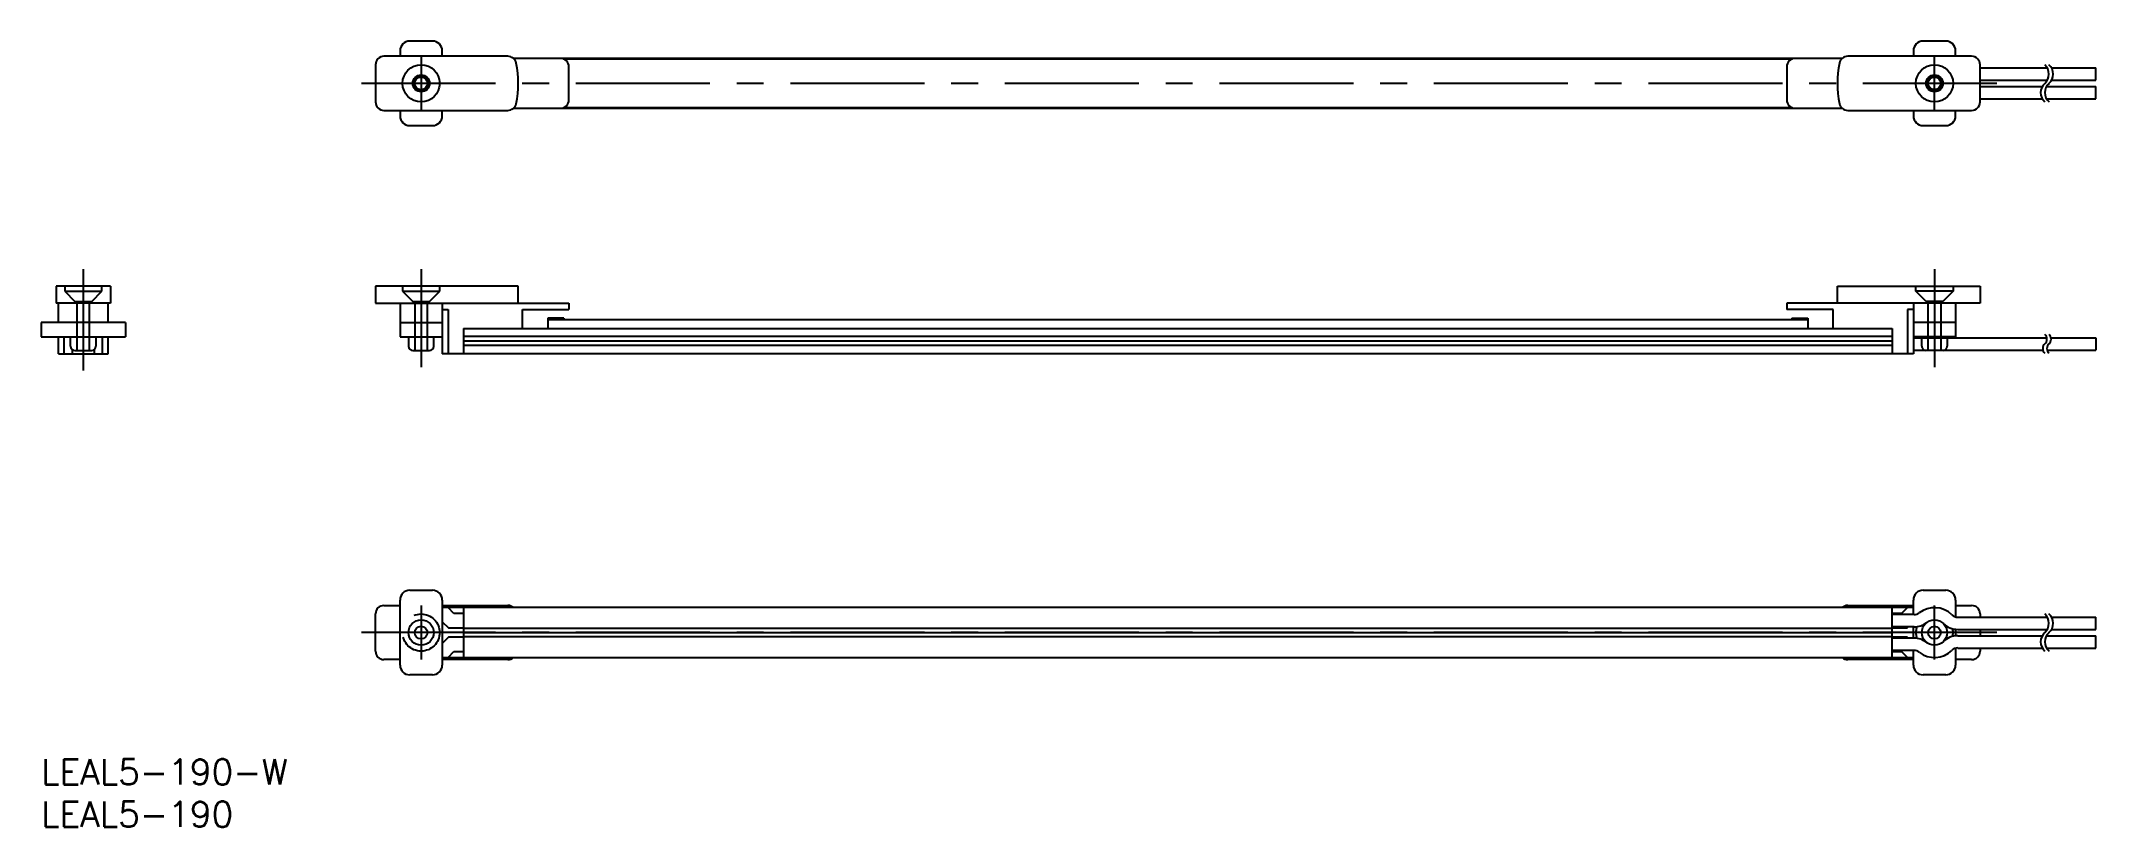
# Model space of a CAD drawing. Extents: x 0 to 243, y -8 to 85.
import ezdxf

# ---------------------------------------------------------------- set-up
doc = ezdxf.new("R2010")
doc.units = 0
doc.header["$LTSCALE"] = 0.5
doc.linetypes.add('CENTER', pattern=[50.8, 31.75, -6.35, 6.35, -6.35])
doc.linetypes.add('DASHED', pattern=[19.05, 12.7, -6.35])
for name, color, linetype in [('MSM_CENTER', 1, 'CENTER'), ('MSM_CONTINUOUS', 7, 'CONTINUOUS'), ('MSM_DASHED', 4, 'DASHED'), ('MSM_NARROW', 5, 'CONTINUOUS'), ('MSM_PART_NUMBER', 7, 'CONTINUOUS')]:
    doc.layers.add(name, color=color, linetype=linetype)
doc.styles.get("Standard").update_dxf_attribs({"font": 'txt.shx', "height": 3, "bigfont": 'bigfont.shx'})

# ---------------------------------------------------------------- blocks, each defined once
blk = doc.blocks.new('*U7')
at = {"layer": 'MSM_PART_NUMBER'}
blk.add_text('LEAL5-190-W', height=3, dxfattribs=at).set_placement((0, -3))
blk = doc.blocks.new('*U8')
at = {"layer": 'MSM_PART_NUMBER'}
blk.add_text('LEAL5-190', height=3, dxfattribs=at).set_placement((0, -8))

msp = doc.modelspace()

# ---------------------------------------------------------------- linework, layer by layer
at = {"layer": 'MSM_CENTER'}
for p, q in [((45, 83.2), (45, 76.8)), ((224.2, 76.8), (224.2, 83.2)), ((231.6, 80), (37.6, 80)), ((5, 58), (5, 46)), ((45, 58), (45, 46.4)), ((224.2, 58), (224.2, 46.4)), ((45, 18.2), (45, 11.8)), ((224.2, 11.8), (224.2, 18.2)), ((231.6, 15), (37.6, 15))]:
    msp.add_line(p, q, dxfattribs=at)
at = {"layer": 'MSM_CONTINUOUS'}
for p, q in [((55.27, 83.2), (40.6, 83.2)), ((42.5, 83.85), (42.5, 83.2)), ((46.35, 85), (43.65, 85)), ((47.5, 83.2), (47.5, 83.85)), ((213.27, 82.95), (55.93, 82.95)), ((61.81, 82.9), (207.39, 82.9)), ((228.6, 83.2), (213.93, 83.2)), ((221.7, 83.85), (221.7, 83.2)), ((225.55, 85), (222.85, 85)), ((226.7, 83.2), (226.7, 83.85)), ((39.6, 82.2), (39.6, 77.8)), ((62.5, 78.05), (62.5, 81.95)), ((206.7, 81.95), (206.7, 78.05)), ((229.6, 77.8), (229.6, 82.2)), ((229.6, 81.83), (237.56, 81.83)), ((229.6, 80.38), (237.56, 80.38)), ((238.06, 81.83), (243.31, 81.83)), ((238.06, 80.38), (243.31, 80.38)), ((243.31, 80.38), (243.31, 81.83)), ((229.6, 79.63), (236.96, 79.63)), ((229.6, 78.18), (236.96, 78.18)), ((237.46, 79.63), (243.31, 79.63)), ((237.46, 78.18), (243.31, 78.18)), ((243.31, 78.18), (243.31, 79.63)), ((40.6, 76.8), (55.27, 76.8)), ((42.5, 76.8), (42.5, 76.15)), ((47.5, 76.15), (47.5, 76.8)), ((55.93, 77.05), (208.5, 77.05)), ((207.39, 77.1), (61.81, 77.1)), ((207.7, 77.05), (213.27, 77.05)), ((213.93, 76.8), (228.6, 76.8)), ((221.7, 76.8), (221.7, 76.15)), ((226.7, 76.15), (226.7, 76.8)), ((43.65, 75), (46.35, 75)), ((222.85, 75), (225.55, 75)), ((8.2, 56), (1.8, 56)), ((1.8, 56), (1.8, 54)), ((8.2, 56), (8.2, 54)), ((56.5, 56), (39.6, 56)), ((39.6, 56), (39.6, 54)), ((56.5, 54), (56.5, 56)), ((212.7, 56), (229.6, 56)), ((212.7, 54), (212.7, 56)), ((229.6, 56), (229.6, 54)), ((8.2, 54), (1.8, 54)), ((2.05, 51.7), (2.05, 54)), ((7.95, 51.7), (7.95, 54)), ((39.6, 54), (62.5, 54)), ((42.5, 54), (42.5, 50)), ((47.5, 54), (47.5, 48)), ((62.5, 54), (62.5, 53.25)), ((229.6, 54), (206.7, 54)), ((206.7, 54), (206.7, 53.25)), ((221.7, 54), (221.7, 48)), ((226.7, 54), (226.7, 50)), ((10, 51.7), (0, 51.7)), ((0, 51.7), (0, 50)), ((10, 51.7), (10, 50)), ((42.5, 51.7), (47.5, 51.7)), ((47.5, 53.25), (48.19, 53.25)), ((48.19, 53.25), (48.19, 48)), ((57, 51), (57, 53.25)), ((57, 53.25), (62.5, 53.25)), ((60, 52.2), (60, 51)), ((61.9, 52.2), (60, 52.2)), ((209.2, 52), (60, 52)), ((61.9, 52.2), (61.9, 52)), ((212.2, 53.25), (206.7, 53.25)), ((207.3, 52.2), (209.2, 52.2)), ((207.3, 52.2), (207.3, 52)), ((209.2, 52.2), (209.2, 51)), ((212.2, 51), (212.2, 53.25)), ((221.01, 53.25), (221.01, 48)), ((221.7, 53.25), (221.01, 53.25)), ((226.7, 51.7), (221.7, 51.7)), ((0, 50), (10, 50)), ((2.05, 48), (2.05, 50)), ((2.75, 48), (2.75, 50)), ((3.5, 48.9), (3.5, 50)), ((6.5, 50), (6.5, 48.9)), ((7.25, 50), (7.25, 48)), ((7.95, 48), (7.95, 50)), ((42.5, 50), (47.5, 50)), ((43.5, 50), (43.5, 48.9)), ((46.5, 48.9), (46.5, 50)), ((50, 51), (219.2, 51)), ((50, 51), (50, 48)), ((219.2, 50.02), (50, 50.02)), ((219.2, 49.5), (50, 49.5)), ((219.2, 48.98), (50, 48.98)), ((219.2, 51), (219.2, 48)), ((226.7, 50), (221.7, 50)), ((221.7, 49.89), (237.49, 49.89)), ((222.7, 49.89), (222.7, 50)), ((225.7, 50), (225.7, 49.89)), ((237.99, 49.89), (243.31, 49.89)), ((243.31, 49.89), (243.31, 48.44)), ((2.05, 48), (7.95, 48)), ((3.72, 48), (3.72, 48.48)), ((4, 48.4), (6, 48.4)), ((6.28, 48.48), (6.28, 48)), ((44, 48.4), (46, 48.4)), ((221.7, 48), (47.5, 48)), ((221.7, 48.44), (237.04, 48.44)), ((225.2, 48.4), (223.2, 48.4)), ((237.54, 48.44), (243.31, 48.44)), ((43.65, 20), (46.35, 20)), ((222.85, 20), (225.55, 20)), ((39.6, 12.8), (39.6, 17.2)), ((40.6, 18.2), (42.5, 18.2)), ((42.5, 11.15), (42.5, 18.85)), ((47.5, 18.85), (47.5, 11.15)), ((47.5, 18.2), (55.27, 18.2)), ((221.7, 17.95), (47.5, 17.95)), ((48.89, 17.25), (48.19, 17.95)), ((50, 17.25), (48.89, 17.25)), ((50, 17.95), (50, 12.05)), ((213.93, 18.2), (221.7, 18.2)), ((219.2, 12.05), (219.2, 17.95)), ((220.31, 17.25), (219.2, 17.25)), ((221.78, 17.12), (219.2, 17.12)), ((221.01, 17.95), (220.31, 17.25)), ((221.7, 17.12), (221.7, 18.85)), ((226.7, 18.85), (226.7, 16.86)), ((226.7, 18.2), (228.6, 18.2)), ((229.6, 17.2), (229.6, 16.82)), ((47.5, 16.28), (48.23, 15.55)), ((48.23, 15.55), (50, 15.55)), ((50, 15.52), (219.2, 15.52)), ((50, 15), (219.2, 15)), ((221.78, 15.67), (219.2, 15.67)), ((219.2, 15.55), (220.97, 15.55)), ((220.97, 15.55), (221.1, 15.67)), ((221.7, 14.32), (221.7, 15.68)), ((226.7, 15.39), (226.7, 14.61)), ((226.96, 16.82), (237.56, 16.82)), ((226.96, 15.37), (237.56, 15.37)), ((226.96, 14.62), (236.96, 14.62)), ((229.6, 15.37), (229.6, 14.62)), ((237.46, 14.62), (243.31, 14.62)), ((238.06, 16.82), (243.31, 16.82)), ((238.06, 15.37), (243.31, 15.37)), ((243.31, 15.37), (243.31, 16.82)), ((243.31, 13.17), (243.31, 14.62)), ((48.23, 14.45), (47.5, 13.72)), ((48.19, 12.05), (48.89, 12.75)), ((50, 14.45), (48.23, 14.45)), ((48.89, 12.75), (50, 12.75)), ((219.2, 14.48), (50, 14.48)), ((220.97, 14.45), (219.2, 14.45)), ((221.78, 14.33), (219.2, 14.33)), ((221.78, 12.88), (219.2, 12.88)), ((219.2, 12.75), (220.31, 12.75)), ((220.31, 12.75), (221.01, 12.05)), ((221.1, 14.33), (220.97, 14.45)), ((221.7, 11.15), (221.7, 12.88)), ((226.7, 13.14), (226.7, 11.15)), ((226.96, 13.17), (236.96, 13.17)), ((229.6, 13.17), (229.6, 12.8)), ((237.46, 13.17), (243.31, 13.17)), ((42.5, 11.8), (40.6, 11.8)), ((46.35, 10), (43.65, 10)), ((47.5, 12.05), (221.7, 12.05)), ((55.27, 11.8), (47.5, 11.8)), ((221.7, 11.8), (213.93, 11.8)), ((225.55, 10), (222.85, 10)), ((228.6, 11.8), (226.7, 11.8))]:
    msp.add_line(p, q, dxfattribs=at)
for centre, radius in [((45, 80), 2.2), ((45, 80), 1), ((45, 80), 0.85), ((45, 80), 0.75), ((224.2, 80), 2.2), ((224.2, 80), 1), ((224.2, 80), 0.85), ((224.2, 80), 0.75), ((45, 15), 1.5), ((45, 15), 0.75), ((224.2, 15), 1.5), ((224.2, 15), 0.75)]:
    msp.add_circle(centre, radius, dxfattribs=at)
for centre, radius, start, end in [((40.6, 82.2), 1, 90, 180), ((43.65, 83.85), 1.15, 90, 180), ((46.35, 83.85), 1.15, 360, 90), ((55.27, 82.2), 1, 12.0944, 90), ((61.5, 81.95), 1, 0, 90), ((207.7, 81.95), 1, 89.9999, 180), ((213.93, 82.2), 1, 90, 167.9055), ((222.85, 83.85), 1.15, 90, 180), ((225.55, 83.85), 1.15, 360, 90), ((228.6, 82.2), 1, 0, 90), ((45, 80), 11.5, 347.9056, 12.0944), ((224.2, 80), 11.5, 167.9056, 192.0944), ((61.5, 78.05), 1, 270, 360), ((207.7, 78.05), 1, 180, 270.0001), ((40.6, 77.8), 1, 180, 270), ((43.65, 76.15), 1.15, 180, 270), ((46.35, 76.15), 1.15, 270, 0), ((55.27, 77.8), 1, 270, 347.9055), ((213.93, 77.8), 1, 192.0944, 270), ((222.85, 76.15), 1.15, 180, 270), ((225.55, 76.15), 1.15, 270, 0), ((228.6, 77.8), 1, 270, 360), ((4, 48.9), 0.5, 180, 270), ((6, 48.9), 0.5, 270, 0), ((44, 48.9), 0.5, 180, 270), ((46, 48.9), 0.5, 270, 0), ((223.2, 48.9), 0.5, 246.535, 270), ((225.2, 48.9), 0.5, 270, 293.465), ((43.65, 18.85), 1.15, 90, 180), ((46.35, 18.85), 1.15, 0, 90), ((222.85, 18.85), 1.15, 90, 180), ((225.55, 18.85), 1.15, 0, 90), ((40.6, 17.2), 1, 90, 180), ((55.27, 17.2), 1, 48.5904, 90), ((213.93, 17.2), 1, 90, 131.4096), ((221.78, 18.12), 1, 270, 307.7079), ((224.2, 15), 2.95, 45.6587, 127.7079), ((226.96, 17.82), 1, 225.6587, 270), ((228.6, 17.2), 1, 0, 90), ((221.78, 18.12), 2.45, 270, 307.7079), ((226.96, 17.82), 2.45, 225.6587, 270), ((226.96, 12.18), 2.45, 90, 134.3413), ((40.6, 12.8), 1, 180, 270), ((221.78, 11.88), 2.45, 52.2921, 90), ((221.78, 11.88), 1, 52.2935, 90), ((224.2, 15), 2.95, 232.2935, 314.34), ((226.96, 12.18), 1, 90, 134.34), ((228.6, 12.8), 1, 270, 360), ((43.65, 11.15), 1.15, 180, 270), ((46.35, 11.15), 1.15, 270, 0), ((55.27, 12.8), 1, 270, 311.4096), ((213.93, 12.8), 1, 228.5904, 270), ((222.85, 11.15), 1.15, 180, 270), ((225.55, 11.15), 1.15, 270, 0)]:
    msp.add_arc(centre, radius, start, end, dxfattribs=at)
at = {"layer": 'MSM_DASHED'}
for p, q in [((2.8, 56), (2.8, 55.4)), ((7.2, 55.4), (7.2, 56)), ((42.8, 56), (42.8, 55.4)), ((47.2, 55.4), (47.2, 56)), ((222, 55.4), (222, 56)), ((226.4, 56), (226.4, 55.4)), ((2.8, 55.4), (7.2, 55.4)), ((2.8, 55.4), (4, 54.2)), ((4, 54.2), (6, 54.2)), ((4.15, 54.2), (4.25, 54.1)), ((5.75, 54.1), (4.25, 54.1)), ((4.25, 54.1), (4.25, 48.4)), ((5.75, 54.1), (5.85, 54.2)), ((5.75, 48.4), (5.75, 54.1)), ((6, 54.2), (7.2, 55.4)), ((42.8, 55.4), (47.2, 55.4)), ((42.8, 55.4), (44, 54.2)), ((44, 54.2), (46, 54.2)), ((44.15, 54.2), (44.25, 54.1)), ((45.75, 54.1), (44.25, 54.1)), ((44.25, 54.1), (44.25, 48.4)), ((45.75, 54.1), (45.85, 54.2)), ((45.75, 48.4), (45.75, 54.1)), ((46, 54.2), (47.2, 55.4)), ((226.4, 55.4), (222, 55.4)), ((223.2, 54.2), (222, 55.4)), ((225.2, 54.2), (223.2, 54.2)), ((223.45, 54.1), (223.35, 54.2)), ((223.45, 54.1), (224.95, 54.1)), ((223.45, 48.4), (223.45, 54.1)), ((225.05, 54.2), (224.95, 54.1)), ((224.95, 54.1), (224.95, 48.4)), ((226.4, 55.4), (225.2, 54.2)), ((222.7, 48.9), (222.7, 49.89)), ((225.7, 49.89), (225.7, 48.9))]:
    msp.add_line(p, q, dxfattribs=at)
msp.add_circle((45, 15), 2.2, dxfattribs=at)
for centre, radius, start, end in [((223.2, 48.9), 0.5, 180, 246.535), ((225.2, 48.9), 0.5, 293.465, 360), ((224.2, 15), 2.2, 161.5228, 198.4772), ((224.2, 15), 2.2, 348.1561, 11.8439)]:
    msp.add_arc(centre, radius, start, end, dxfattribs=at)
at = {"layer": 'MSM_NARROW'}
for centre, radius, start, end in [((236.27, 81.1), 1.48, 311.9692, 48.0308), ((236.77, 81.1), 1.48, 311.9692, 48.0308), ((238.25, 78.9), 1.48, 131.9692, 228.0308), ((238.75, 78.9), 1.48, 131.9692, 228.0308), ((237.75, 48.62), 0.739, 131.8755, 228.1245), ((236.77, 49.72), 0.739, 311.8755, 48.1245), ((238.25, 48.62), 0.739, 131.8755, 228.1245), ((237.27, 49.72), 0.739, 311.8755, 48.1245), ((236.27, 16.1), 1.48, 311.9692, 48.0308), ((236.77, 16.1), 1.48, 311.9692, 48.0308), ((238.25, 13.9), 1.48, 131.9692, 228.0308), ((238.75, 13.9), 1.48, 131.9692, 228.0308)]:
    msp.add_arc(centre, radius, start, end, dxfattribs=at)

# ---------------------------------------------------------------- block references
at = {"layer": 'MSM_CONTINUOUS'}
for name in ['*U7', '*U8']:
    msp.add_blockref(name, (0, 0), dxfattribs=at)

doc.saveas('drawing.dxf')
